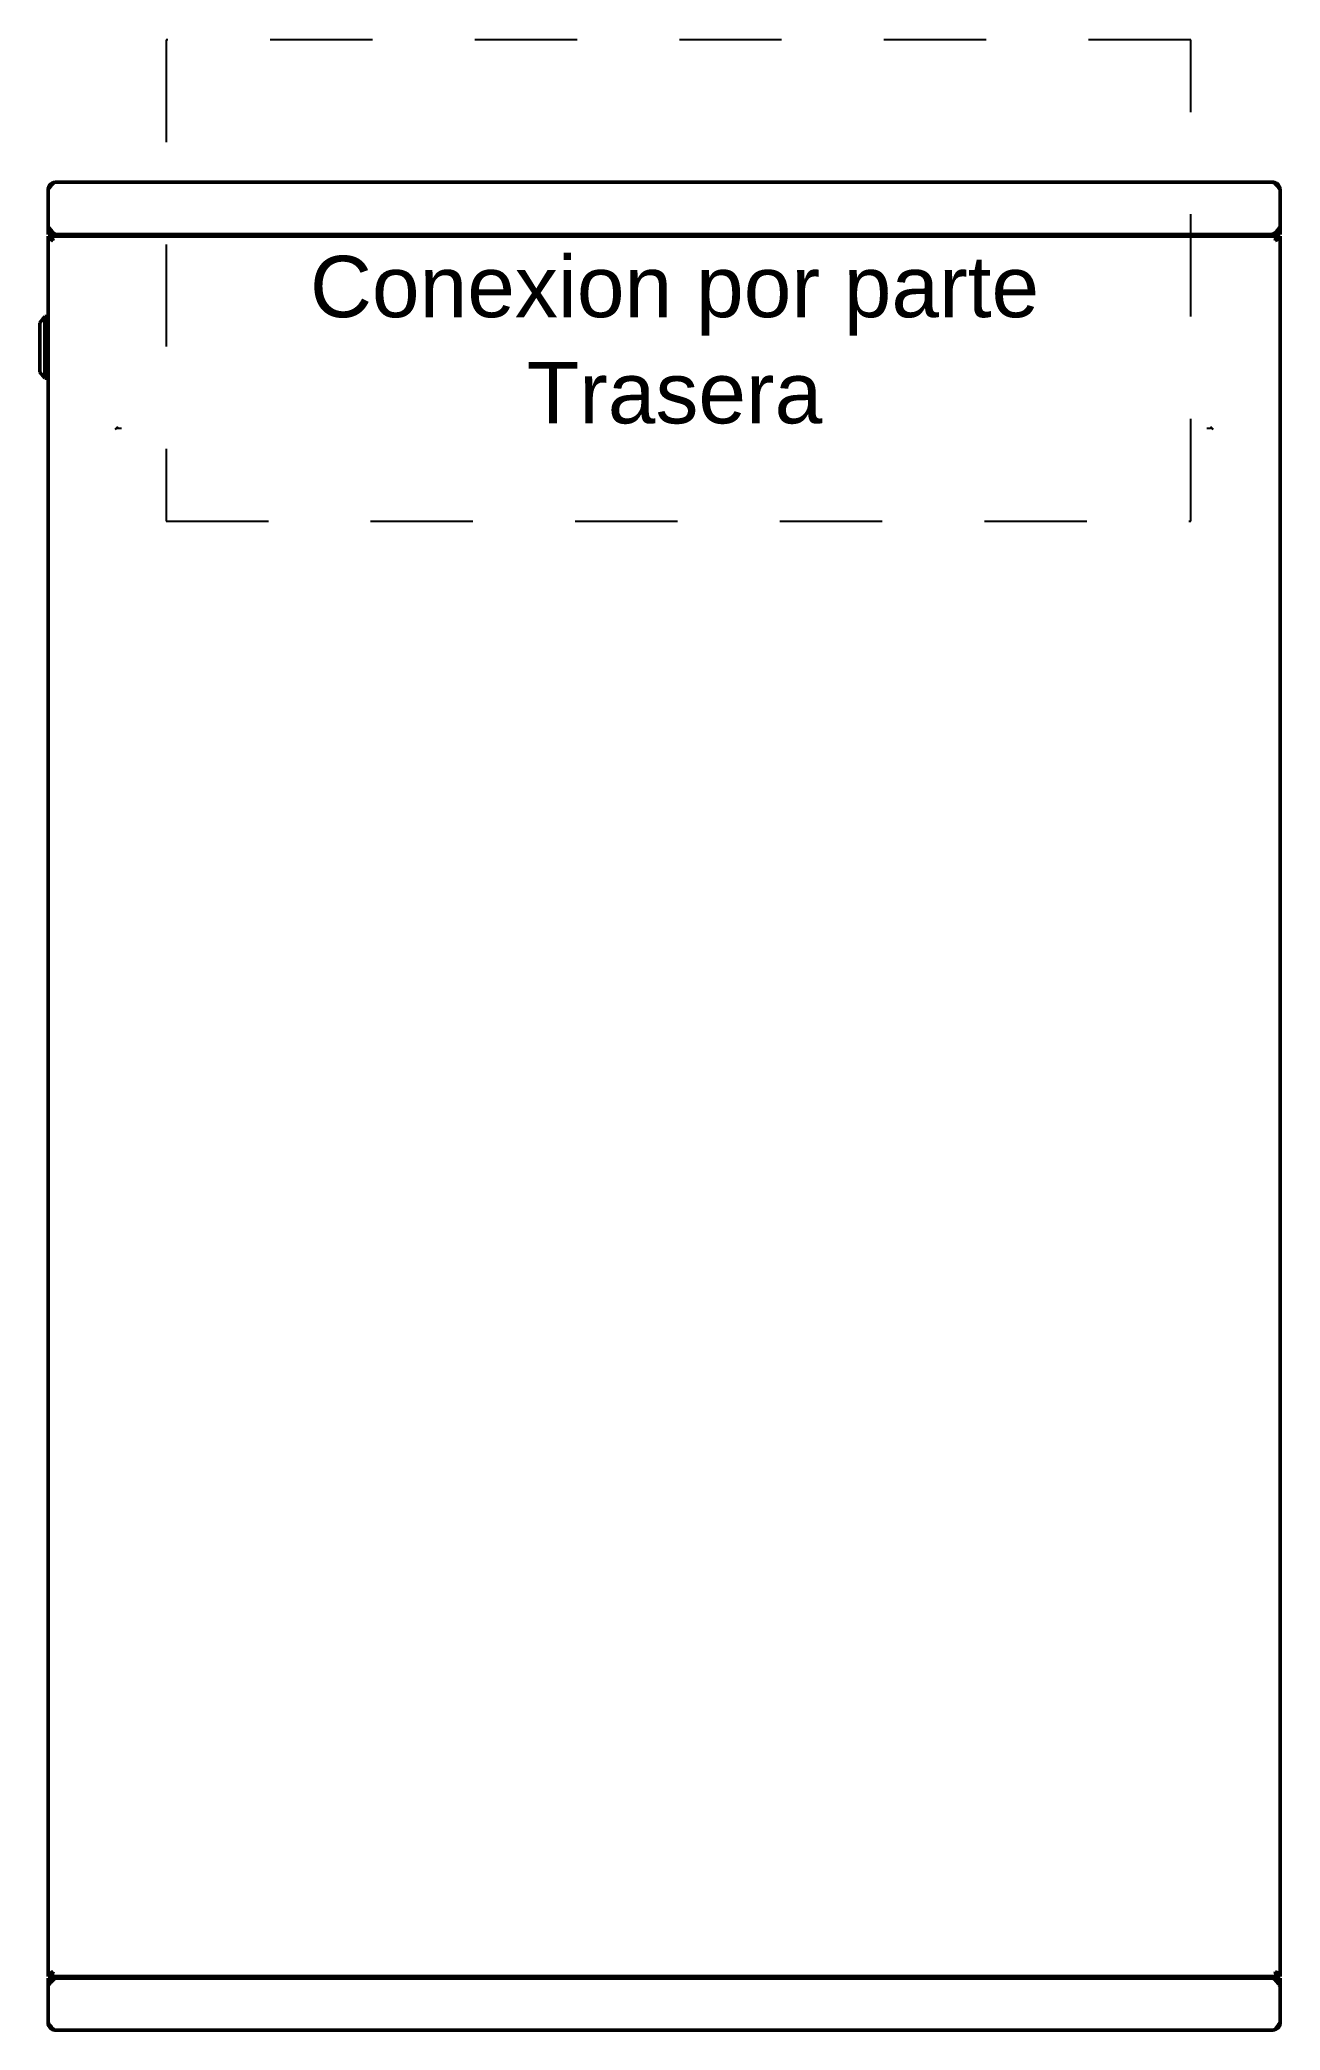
# Model space of a CAD drawing. Header units: millimetres. Extents: x -0.4 to 60.2, y 0 to 97.3.
import ezdxf
from ezdxf.enums import TextEntityAlignment as Align

# ---------------------------------------------------------------- set-up
doc = ezdxf.new("R2010")
doc.units = ezdxf.units.MM
doc.linetypes.add('DASHED', pattern=[1, 0.5, -0.5])
doc.layers.add('DIMENSIONES', color=130, linetype='Continuous', lineweight=5)
doc.layers.add('Visible (ANSI)', color=7, linetype='Continuous', lineweight=50)
doc.styles.get("Standard").update_dxf_attribs({"font": 'arial.ttf'})

msp = doc.modelspace()

# ---------------------------------------------------------------- linework, layer by layer
at = {"color": 2, "linetype": 'DASHED', "ltscale": 10}
msp.add_lwpolyline([(5.769, 73.771), (55.858, 73.771), (55.858, 97.301), (5.769, 97.301)], close=True, dxfattribs=at)
at = {"layer": 'Visible (ANSI)'}
for p, q in [((0, 88.172), (0, 89.957)), ((0.382, 90.339), (59.844, 90.339)), ((60.226, 89.957), (60.226, 88.172)), ((0, 87.79), (0, 88.172)), ((0.191, 87.79), (0, 87.79)), ((0, 2.629), (0, 87.71)), ((0.122, 87.71), (0, 87.71)), ((0.122, 87.71), (0.173, 87.71)), ((0.173, 87.71), (60.053, 87.71)), ((0.173, 87.588), (0.173, 87.71)), ((0.191, 87.841), (0.191, 87.79)), ((0.191, 87.79), (0.319, 87.79)), ((0.319, 87.71), (0.319, 87.795)), ((0.382, 87.797), (0.382, 87.79)), ((0.382, 87.79), (0.438, 87.79)), ((59.788, 87.79), (0.438, 87.79)), ((0.478, 87.79), (0.478, 87.71)), ((3.511, 87.71), (3.511, 87.79)), ((56.716, 87.71), (56.716, 87.79)), ((59.748, 87.71), (59.748, 87.79)), ((59.788, 87.79), (59.844, 87.79)), ((59.844, 87.797), (59.844, 87.79)), ((59.907, 87.795), (59.907, 87.71)), ((59.907, 87.79), (60.035, 87.79)), ((60.035, 87.79), (60.035, 87.841)), ((60.226, 87.79), (60.035, 87.79)), ((60.104, 87.71), (60.053, 87.71)), ((60.053, 87.588), (60.053, 87.71)), ((60.104, 87.71), (60.226, 87.71)), ((60.226, 88.172), (60.226, 87.79)), ((60.226, 87.71), (60.226, 2.629)), ((-0.402, 83.467), (-0.151, 83.768)), ((-0.151, 80.756), (-0.151, 83.768)), ((-0.151, 83.768), (0, 83.768)), ((-0.402, 81.058), (-0.402, 83.467)), ((-0.402, 81.058), (-0.151, 80.756)), ((-0.151, 80.756), (0, 80.756)), ((3.511, 78.348), (3.511, 78.269)), ((56.716, 78.348), (56.716, 78.269)), ((0.122, 2.629), (0, 2.629)), ((0, 2.167), (0, 2.55)), ((0, 2.55), (0.191, 2.55)), ((0, 0.382), (0, 2.167)), ((0.122, 2.629), (0.173, 2.629)), ((0.173, 2.751), (0.173, 2.629)), ((60.053, 2.629), (0.173, 2.629)), ((0.191, 2.55), (0.191, 2.498)), ((0.319, 2.55), (0.191, 2.55)), ((0.319, 2.544), (0.319, 2.629)), ((0.438, 2.55), (0.382, 2.55)), ((0.382, 2.542), (0.382, 2.55)), ((0.438, 2.55), (59.788, 2.55)), ((0.478, 2.629), (0.478, 2.55)), ((59.748, 2.55), (59.748, 2.629)), ((59.844, 2.55), (59.788, 2.55)), ((59.844, 2.542), (59.844, 2.55)), ((59.907, 2.629), (59.907, 2.544)), ((60.035, 2.55), (59.907, 2.55)), ((60.035, 2.55), (60.226, 2.55)), ((60.035, 2.498), (60.035, 2.55)), ((60.053, 2.751), (60.053, 2.629)), ((60.104, 2.629), (60.053, 2.629)), ((60.104, 2.629), (60.226, 2.629)), ((60.226, 2.55), (60.226, 2.167)), ((60.226, 2.167), (60.226, 0.382)), ((59.844, 0), (0.382, 0))]:
    msp.add_line(p, q, dxfattribs=at)
for points, knots in [([(0, 89.957), (0.078, 90.08), (0.157, 90.201), (0.235, 90.271), (0.284, 90.315), (0.333, 90.339), (0.382, 90.339)], [0, 0, 0, 0, 0.966791, 0.966791, 0.966791, 1.570796, 1.570796, 1.570796, 1.570796]), ([(0.382, 90.339), (0.259, 90.339), (0.138, 90.275), (0.068, 90.174), (0.024, 90.11), (0, 90.034), (0, 89.957)], [0, 0, 0, 0, 0.966791, 0.966791, 0.966791, 1.570796, 1.570796, 1.570796, 1.570796]), ([(59.844, 90.339), (59.922, 90.339), (60.001, 90.275), (60.079, 90.174), (60.128, 90.11), (60.177, 90.034), (60.226, 89.957)], [0, 0, 0, 0, 0.966791, 0.966791, 0.966791, 1.570796, 1.570796, 1.570796, 1.570796]), ([(60.226, 89.957), (60.226, 90.08), (60.162, 90.201), (60.061, 90.271), (59.998, 90.315), (59.921, 90.339), (59.844, 90.339)], [0, 0, 0, 0, 0.966791, 0.966791, 0.966791, 1.570796, 1.570796, 1.570796, 1.570796]), ([(0, 88.172), (0, 88.049), (0.064, 87.927), (0.165, 87.857), (0.229, 87.813), (0.305, 87.79), (0.382, 87.79)], [0, 0, 0, 0, 0.966791, 0.966791, 0.966791, 1.570796, 1.570796, 1.570796, 1.570796]), ([(0.438, 87.79), (0.348, 87.79), (0.258, 87.853), (0.169, 87.955), (0.112, 88.018), (0.056, 88.095), (0, 88.172)], [0, 0, 0, 0, 0.966791, 0.966791, 0.966791, 1.570796, 1.570796, 1.570796, 1.570796]), ([(0, 87.71), (0, 87.654), (0.052, 87.598), (0.13, 87.542), (0.165, 87.517), (0.205, 87.491), (0.245, 87.466)], [0, 0, 0, 0, 1.080905, 1.080905, 1.080905, 1.570796, 1.570796, 1.570796, 1.570796]), ([(0.245, 87.466), (0.192, 87.532), (0.142, 87.599), (0.127, 87.666), (0.124, 87.681), (0.122, 87.696), (0.122, 87.71)], [0, 0, 0, 0, 1.28542, 1.28542, 1.28542, 1.570796, 1.570796, 1.570796, 1.570796]), ([(0.245, 87.466), (0.228, 87.554), (0.212, 87.64), (0.196, 87.682), (0.188, 87.701), (0.181, 87.71), (0.173, 87.71)], [0, 0, 0, 0, 1.080905, 1.080905, 1.080905, 1.570796, 1.570796, 1.570796, 1.570796]), ([(0.245, 87.466), (0.225, 87.518), (0.206, 87.568), (0.186, 87.583), (0.182, 87.586), (0.178, 87.588), (0.173, 87.588)], [0, 0, 0, 0, 1.28542, 1.28542, 1.28542, 1.570796, 1.570796, 1.570796, 1.570796]), ([(60.226, 88.172), (60.136, 88.049), (60.046, 87.927), (59.956, 87.857), (59.9, 87.813), (59.844, 87.79), (59.788, 87.79)], [0, 0, 0, 0, 0.966791, 0.966791, 0.966791, 1.570796, 1.570796, 1.570796, 1.570796]), ([(59.844, 87.79), (59.967, 87.79), (60.089, 87.853), (60.159, 87.955), (60.202, 88.018), (60.226, 88.095), (60.226, 88.172)], [0, 0, 0, 0, 0.966791, 0.966791, 0.966791, 1.570796, 1.570796, 1.570796, 1.570796]), ([(60.053, 87.71), (60.036, 87.71), (60.02, 87.659), (60.004, 87.581), (59.996, 87.546), (59.989, 87.506), (59.981, 87.466)], [0, 0, 0, 0, 1.080905, 1.080905, 1.080905, 1.570796, 1.570796, 1.570796, 1.570796]), ([(59.981, 87.466), (60.07, 87.522), (60.156, 87.578), (60.197, 87.634), (60.216, 87.66), (60.226, 87.685), (60.226, 87.71)], [0, 0, 0, 0, 1.080905, 1.080905, 1.080905, 1.570796, 1.570796, 1.570796, 1.570796]), ([(59.981, 87.466), (60.034, 87.532), (60.084, 87.599), (60.099, 87.666), (60.102, 87.681), (60.104, 87.696), (60.104, 87.71)], [0, 0, 0, 0, 1.28542, 1.28542, 1.28542, 1.570796, 1.570796, 1.570796, 1.570796]), ([(59.981, 87.466), (60.001, 87.518), (60.02, 87.568), (60.04, 87.583), (60.044, 87.586), (60.048, 87.588), (60.053, 87.588)], [0, 0, 0, 0, 1.28542, 1.28542, 1.28542, 1.570796, 1.570796, 1.570796, 1.570796]), ([(0.245, 2.873), (0.157, 2.817), (0.07, 2.761), (0.029, 2.705), (0.01, 2.68), (0, 2.654), (0, 2.629)], [0, 0, 0, 0, 1.080905, 1.080905, 1.080905, 1.570796, 1.570796, 1.570796, 1.570796]), ([(0.382, 2.55), (0.259, 2.55), (0.138, 2.486), (0.068, 2.384), (0.024, 2.321), (0, 2.244), (0, 2.167)], [0, 0, 0, 0, 0.966791, 0.966791, 0.966791, 1.570796, 1.570796, 1.570796, 1.570796]), ([(0, 2.167), (0.09, 2.29), (0.18, 2.412), (0.27, 2.482), (0.326, 2.526), (0.382, 2.55), (0.438, 2.55)], [0, 0, 0, 0, 0.966791, 0.966791, 0.966791, 1.570796, 1.570796, 1.570796, 1.570796]), ([(0.245, 2.873), (0.192, 2.807), (0.142, 2.74), (0.127, 2.673), (0.124, 2.658), (0.122, 2.643), (0.122, 2.629)], [0, 0, 0, 0, 1.28542, 1.28542, 1.28542, 1.570796, 1.570796, 1.570796, 1.570796]), ([(0.173, 2.629), (0.19, 2.629), (0.206, 2.68), (0.222, 2.758), (0.23, 2.793), (0.237, 2.833), (0.245, 2.873)], [0, 0, 0, 0, 1.080905, 1.080905, 1.080905, 1.570796, 1.570796, 1.570796, 1.570796]), ([(0.245, 2.873), (0.225, 2.821), (0.206, 2.771), (0.186, 2.756), (0.182, 2.753), (0.178, 2.751), (0.173, 2.751)], [0, 0, 0, 0, 1.28542, 1.28542, 1.28542, 1.570796, 1.570796, 1.570796, 1.570796]), ([(59.788, 2.55), (59.878, 2.55), (59.968, 2.486), (60.058, 2.384), (60.114, 2.321), (60.17, 2.244), (60.226, 2.167)], [0, 0, 0, 0, 0.966791, 0.966791, 0.966791, 1.570796, 1.570796, 1.570796, 1.570796]), ([(60.226, 2.167), (60.226, 2.29), (60.162, 2.412), (60.061, 2.482), (59.998, 2.526), (59.921, 2.55), (59.844, 2.55)], [0, 0, 0, 0, 0.966791, 0.966791, 0.966791, 1.570796, 1.570796, 1.570796, 1.570796]), ([(59.981, 2.873), (59.998, 2.785), (60.014, 2.699), (60.031, 2.657), (60.038, 2.639), (60.045, 2.629), (60.053, 2.629)], [0, 0, 0, 0, 1.080905, 1.080905, 1.080905, 1.570796, 1.570796, 1.570796, 1.570796]), ([(59.981, 2.873), (60.001, 2.821), (60.02, 2.771), (60.04, 2.756), (60.044, 2.753), (60.048, 2.751), (60.053, 2.751)], [0, 0, 0, 0, 1.28542, 1.28542, 1.28542, 1.570796, 1.570796, 1.570796, 1.570796]), ([(60.226, 2.629), (60.226, 2.685), (60.174, 2.741), (60.097, 2.797), (60.061, 2.822), (60.021, 2.848), (59.981, 2.873)], [0, 0, 0, 0, 1.080905, 1.080905, 1.080905, 1.570796, 1.570796, 1.570796, 1.570796]), ([(59.981, 2.873), (60.034, 2.807), (60.084, 2.74), (60.099, 2.673), (60.102, 2.658), (60.104, 2.643), (60.104, 2.629)], [0, 0, 0, 0, 1.28542, 1.28542, 1.28542, 1.570796, 1.570796, 1.570796, 1.570796]), ([(0.382, 0), (0.304, 0), (0.226, 0.064), (0.147, 0.165), (0.098, 0.229), (0.049, 0.305), (0, 0.382)], [0, 0, 0, 0, 0.966791, 0.966791, 0.966791, 1.570796, 1.570796, 1.570796, 1.570796]), ([(0, 0.382), (0, 0.259), (0.064, 0.138), (0.165, 0.068), (0.229, 0.024), (0.305, 0), (0.382, 0)], [0, 0, 0, 0, 0.966791, 0.966791, 0.966791, 1.570796, 1.570796, 1.570796, 1.570796]), ([(60.226, 0.382), (60.148, 0.259), (60.069, 0.138), (59.991, 0.068), (59.942, 0.024), (59.893, 0), (59.844, 0)], [0, 0, 0, 0, 0.966791, 0.966791, 0.966791, 1.570796, 1.570796, 1.570796, 1.570796]), ([(59.844, 0), (59.967, 0), (60.089, 0.064), (60.159, 0.165), (60.202, 0.229), (60.226, 0.305), (60.226, 0.382)], [0, 0, 0, 0, 0.966791, 0.966791, 0.966791, 1.570796, 1.570796, 1.570796, 1.570796])]:
    msp.add_open_spline(points, degree=3, knots=knots, dxfattribs=at)
for points in [[(2.55, 87.79), (2.61, 87.79), (2.669, 87.758), (2.704, 87.71)], [(2.915, 87.71), (2.906, 87.738), (2.894, 87.764), (2.88, 87.789)], [(3.136, 87.79), (3.122, 87.765), (3.11, 87.738), (3.102, 87.71)], [(3.377, 87.766), (3.352, 87.752), (3.33, 87.733), (3.313, 87.71)], [(3.364, 87.71), (3.37, 87.738), (3.376, 87.764), (3.382, 87.789)], [(56.844, 87.79), (56.85, 87.765), (56.856, 87.738), (56.862, 87.71)], [(56.849, 87.766), (56.874, 87.752), (56.896, 87.733), (56.913, 87.71)], [(57.124, 87.71), (57.115, 87.738), (57.104, 87.764), (57.089, 87.789)], [(57.345, 87.79), (57.331, 87.765), (57.32, 87.738), (57.311, 87.71)], [(57.677, 87.79), (57.616, 87.79), (57.558, 87.758), (57.522, 87.71)], [(3.377, 78.29), (3.351, 78.304), (3.328, 78.324), (3.311, 78.349)], [(3.382, 78.269), (3.376, 78.294), (3.37, 78.321), (3.364, 78.348)], [(56.863, 78.349), (56.856, 78.321), (56.85, 78.295), (56.844, 78.27)], [(56.849, 78.29), (56.875, 78.304), (56.898, 78.324), (56.915, 78.349)], [(2.55, 2.55), (2.61, 2.55), (2.669, 2.581), (2.704, 2.629)], [(2.881, 2.55), (2.895, 2.575), (2.907, 2.601), (2.915, 2.629)], [(3.102, 2.629), (3.11, 2.601), (3.121, 2.575), (3.136, 2.55)], [(57.091, 2.55), (57.105, 2.575), (57.117, 2.601), (57.125, 2.629)], [(57.312, 2.629), (57.32, 2.601), (57.332, 2.575), (57.346, 2.55)], [(57.677, 2.55), (57.616, 2.55), (57.558, 2.581), (57.522, 2.629)]]:
    msp.add_open_spline(points, degree=3, dxfattribs=at)

# ---------------------------------------------------------------- texts
at = {"layer": 'DIMENSIONES', "color": 7, "linetype": 'Continuous', "lineweight": 18}
for s, p in [('Conexion por parte', (30.625, 84.867)), ('Trasera', (30.625, 80.029))]:
    msp.add_text(s, height=3, dxfattribs=at).set_placement(p, align=Align.MIDDLE)

doc.saveas('drawing.dxf')
